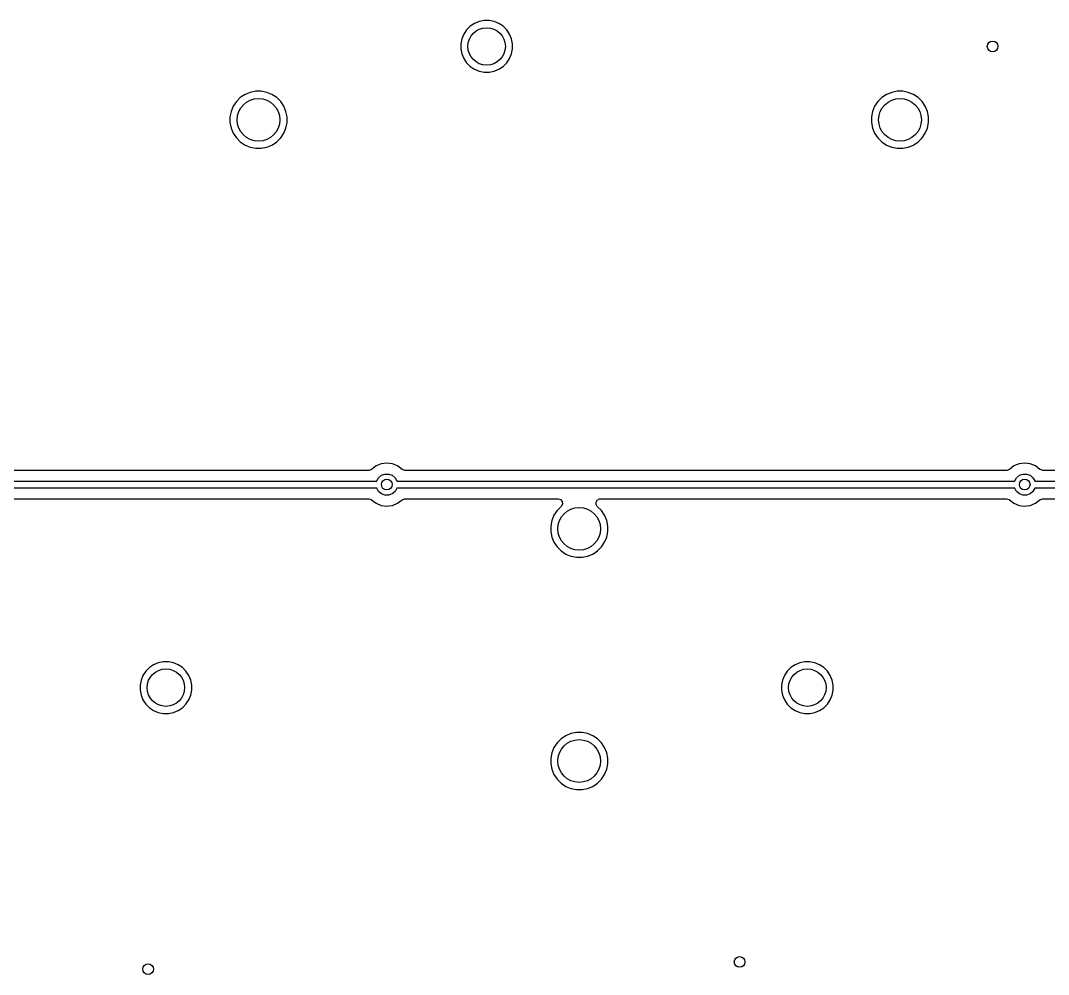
# Model space of a CAD drawing. Extents: x 0.7 to 11, y -6.1 to -1.6.
# Drawn here: x 7.399 to 8.534, y -3.758 to -2.704 of the extents above; entities that cross this region are included whole.
import ezdxf

# ---------------------------------------------------------------- set-up
doc = ezdxf.new("R2010")
doc.units = 0
doc.header["$MEASUREMENT"] = 0
doc.layers.add('BLACK', color=7, linetype='CONTINUOUS')

msp = doc.modelspace()

# ---------------------------------------------------------------- linework, layer by layer
at = {"layer": 'BLACK', "linetype": 'CONTINUOUS'}
for p, q in [((7.8952, -2.7101), (7.8912, -2.7141)), ((7.8999, -2.707), (7.8952, -2.7101)), ((7.8952, -2.7101), (7.8952, -2.7101)), ((7.9051, -2.7048), (7.8999, -2.707)), ((7.8999, -2.707), (7.8999, -2.707)), ((7.9106, -2.7037), (7.9051, -2.7048)), ((7.9051, -2.7048), (7.9051, -2.7048)), ((7.9162, -2.7037), (7.9106, -2.7037)), ((7.9106, -2.7037), (7.9106, -2.7037)), ((7.9217, -2.7048), (7.9162, -2.7037)), ((7.9162, -2.7037), (7.9162, -2.7037)), ((7.9269, -2.707), (7.9217, -2.7048)), ((7.9217, -2.7048), (7.9217, -2.7048)), ((7.9316, -2.7101), (7.9269, -2.707)), ((7.9269, -2.707), (7.9269, -2.707)), ((7.9356, -2.7141), (7.9316, -2.7101)), ((7.9316, -2.7101), (7.9316, -2.7101)), ((7.8859, -2.724), (7.8848, -2.7295)), ((7.8881, -2.7188), (7.8859, -2.724)), ((7.8859, -2.724), (7.8859, -2.724)), ((7.8912, -2.7141), (7.8881, -2.7188)), ((7.8881, -2.7188), (7.8881, -2.7188)), ((7.8912, -2.7141), (7.8912, -2.7141)), ((7.9387, -2.7188), (7.9356, -2.7141)), ((7.9356, -2.7141), (7.9356, -2.7141)), ((7.9409, -2.724), (7.9387, -2.7188)), ((7.9387, -2.7188), (7.9387, -2.7188)), ((7.9387, -2.7188), (7.9387, -2.7188)), ((7.9419, -2.7295), (7.9409, -2.724)), ((7.9409, -2.724), (7.9409, -2.724)), ((7.9409, -2.724), (7.9409, -2.724)), ((7.8848, -2.7295), (7.8848, -2.7295)), ((7.8848, -2.7295), (7.8848, -2.7351)), ((7.8848, -2.7351), (7.8848, -2.7351)), ((7.8848, -2.7351), (7.8848, -2.7351)), ((7.8848, -2.7351), (7.8859, -2.7406)), ((7.9409, -2.7406), (7.9419, -2.7351)), ((7.9419, -2.7351), (7.9419, -2.7295)), ((7.9419, -2.7295), (7.9419, -2.7295)), ((7.9419, -2.7351), (7.9419, -2.7351)), ((7.8859, -2.7406), (7.8859, -2.7406)), ((7.8859, -2.7406), (7.8881, -2.7458)), ((7.8881, -2.7458), (7.8881, -2.7458)), ((7.8881, -2.7458), (7.8912, -2.7505)), ((7.9356, -2.7505), (7.9387, -2.7458)), ((7.9387, -2.7458), (7.9409, -2.7406)), ((7.8912, -2.7505), (7.8912, -2.7505)), ((7.8912, -2.7505), (7.8952, -2.7545)), ((7.8952, -2.7545), (7.8952, -2.7545)), ((7.8952, -2.7545), (7.8999, -2.7576)), ((7.8999, -2.7576), (7.8999, -2.7576)), ((7.8999, -2.7576), (7.8999, -2.7576)), ((7.8999, -2.7576), (7.9051, -2.7597)), ((7.9217, -2.7597), (7.9269, -2.7576)), ((7.9269, -2.7576), (7.9316, -2.7545)), ((7.9316, -2.7545), (7.9356, -2.7505)), ((7.9051, -2.7597), (7.9051, -2.7597)), ((7.9051, -2.7597), (7.9051, -2.7597)), ((7.9051, -2.7597), (7.9106, -2.7608)), ((7.9106, -2.7608), (7.9106, -2.7608)), ((7.9106, -2.7608), (7.9162, -2.7608)), ((7.9162, -2.7608), (7.9199, -2.7601)), ((7.9199, -2.7601), (7.9217, -2.7597)), ((7.6583, -2.7819), (7.6522, -2.7831)), ((7.6645, -2.7819), (7.6583, -2.7819)), ((7.6583, -2.7819), (7.6583, -2.7819)), ((7.6706, -2.7831), (7.6645, -2.7819)), ((7.6645, -2.7819), (7.6645, -2.7819)), ((8.367, -2.7819), (8.3609, -2.7831)), ((8.3732, -2.7819), (8.367, -2.7819)), ((8.367, -2.7819), (8.367, -2.7819)), ((8.3793, -2.7831), (8.3732, -2.7819)), ((8.3732, -2.7819), (8.3732, -2.7819)), ((7.6369, -2.7933), (7.6335, -2.7985)), ((7.6413, -2.7889), (7.6369, -2.7933)), ((7.6369, -2.7933), (7.6369, -2.7933)), ((7.6465, -2.7855), (7.6413, -2.7889)), ((7.6413, -2.7889), (7.6413, -2.7889)), ((7.6522, -2.7831), (7.6465, -2.7855)), ((7.6465, -2.7855), (7.6465, -2.7855)), ((7.6522, -2.7831), (7.6522, -2.7831)), ((7.6763, -2.7855), (7.6706, -2.7831)), ((7.6706, -2.7831), (7.6706, -2.7831)), ((7.6815, -2.7889), (7.6763, -2.7855)), ((7.6763, -2.7855), (7.6763, -2.7855)), ((7.6859, -2.7933), (7.6815, -2.7889)), ((7.6815, -2.7889), (7.6815, -2.7889)), ((7.6893, -2.7985), (7.6859, -2.7933)), ((7.6859, -2.7933), (7.6859, -2.7933)), ((8.3456, -2.7933), (8.3421, -2.7985)), ((8.35, -2.7889), (8.3456, -2.7933)), ((8.3456, -2.7933), (8.3456, -2.7933)), ((8.3552, -2.7855), (8.35, -2.7889)), ((8.35, -2.7889), (8.35, -2.7889)), ((8.3609, -2.7831), (8.3552, -2.7855)), ((8.3552, -2.7855), (8.3552, -2.7855)), ((8.3609, -2.7831), (8.3609, -2.7831)), ((8.385, -2.7855), (8.3793, -2.7831)), ((8.3793, -2.7831), (8.3793, -2.7831)), ((8.3902, -2.7889), (8.385, -2.7855)), ((8.385, -2.7855), (8.385, -2.7855)), ((8.3946, -2.7933), (8.3902, -2.7889)), ((8.3902, -2.7889), (8.3902, -2.7889)), ((8.398, -2.7985), (8.3946, -2.7933)), ((8.3946, -2.7933), (8.3946, -2.7933)), ((7.6311, -2.8042), (7.6299, -2.8103)), ((7.6335, -2.7985), (7.6311, -2.8042)), ((7.6311, -2.8042), (7.6311, -2.8042)), ((7.6335, -2.7985), (7.6335, -2.7985)), ((7.6917, -2.8042), (7.6893, -2.7985)), ((7.6893, -2.7985), (7.6893, -2.7985)), ((7.6929, -2.8103), (7.6917, -2.8042)), ((7.6917, -2.8042), (7.6917, -2.8042)), ((7.6917, -2.8042), (7.6917, -2.8042)), ((8.3398, -2.8042), (8.3386, -2.8103)), ((8.3421, -2.7985), (8.3398, -2.8042)), ((8.3398, -2.8042), (8.3398, -2.8042)), ((8.3421, -2.7985), (8.3421, -2.7985)), ((8.4004, -2.8042), (8.398, -2.7985)), ((8.398, -2.7985), (8.398, -2.7985)), ((8.4016, -2.8103), (8.4004, -2.8042)), ((8.4004, -2.8042), (8.4004, -2.8042)), ((8.4004, -2.8042), (8.4004, -2.8042)), ((7.6299, -2.8103), (7.6299, -2.8165)), ((7.6929, -2.8165), (7.6929, -2.8103)), ((7.6929, -2.8103), (7.6929, -2.8103)), ((7.6929, -2.8103), (7.6929, -2.8103)), ((8.3386, -2.8103), (8.3386, -2.8165)), ((8.4016, -2.8165), (8.4016, -2.8103)), ((8.4016, -2.8103), (8.4016, -2.8103)), ((8.4016, -2.8103), (8.4016, -2.8103)), ((7.6299, -2.8165), (7.6311, -2.8226)), ((7.6311, -2.8226), (7.6311, -2.8226)), ((7.6311, -2.8226), (7.6335, -2.8283)), ((7.6893, -2.8283), (7.6917, -2.8226)), ((7.6917, -2.8226), (7.6929, -2.8165)), ((8.3386, -2.8165), (8.3398, -2.8226)), ((8.3398, -2.8226), (8.3398, -2.8226)), ((8.3398, -2.8226), (8.3421, -2.8283)), ((8.398, -2.8283), (8.4004, -2.8226)), ((8.4004, -2.8226), (8.4016, -2.8165)), ((7.6335, -2.8283), (7.6335, -2.8283)), ((7.6335, -2.8283), (7.6369, -2.8335)), ((7.6369, -2.8335), (7.6369, -2.8335)), ((7.6369, -2.8335), (7.6413, -2.8379)), ((7.6413, -2.8379), (7.6465, -2.8413)), ((7.6768, -2.841), (7.6815, -2.8379)), ((7.6815, -2.8379), (7.6859, -2.8335)), ((7.6815, -2.8379), (7.6815, -2.8379)), ((7.6859, -2.8335), (7.6893, -2.8283)), ((7.6859, -2.8335), (7.6859, -2.8335)), ((8.3421, -2.8283), (8.3421, -2.8283)), ((8.3421, -2.8283), (8.3456, -2.8335)), ((8.3456, -2.8335), (8.3456, -2.8335)), ((8.3456, -2.8335), (8.35, -2.8379)), ((8.35, -2.8379), (8.3552, -2.8413)), ((8.3854, -2.841), (8.3902, -2.8379)), ((8.3902, -2.8379), (8.3946, -2.8335)), ((8.3902, -2.8379), (8.3902, -2.8379)), ((8.3946, -2.8335), (8.398, -2.8283)), ((8.3946, -2.8335), (8.3946, -2.8335)), ((7.6465, -2.8413), (7.6465, -2.8413)), ((7.6465, -2.8413), (7.6522, -2.8437)), ((7.6522, -2.8437), (7.6522, -2.8437)), ((7.6522, -2.8437), (7.6583, -2.8449)), ((7.6583, -2.8449), (7.6583, -2.8449)), ((7.6583, -2.8449), (7.6583, -2.8449)), ((7.6583, -2.8449), (7.6645, -2.8449)), ((7.6645, -2.8449), (7.6706, -2.8437)), ((7.6645, -2.8449), (7.6645, -2.8449)), ((7.6706, -2.8437), (7.6763, -2.8413)), ((7.6763, -2.8413), (7.6768, -2.841)), ((8.3552, -2.8413), (8.3552, -2.8413)), ((8.3552, -2.8413), (8.3609, -2.8437)), ((8.3609, -2.8437), (8.3609, -2.8437)), ((8.3609, -2.8437), (8.367, -2.8449)), ((8.367, -2.8449), (8.367, -2.8449)), ((8.367, -2.8449), (8.367, -2.8449)), ((8.367, -2.8449), (8.3732, -2.8449)), ((8.3732, -2.8449), (8.3793, -2.8437)), ((8.3732, -2.8449), (8.3732, -2.8449)), ((8.3793, -2.8437), (8.385, -2.8413)), ((8.385, -2.8413), (8.3854, -2.841)), ((7.7832, -3.2008), (7.1144, -3.2008)), ((7.7836, -3.2008), (7.7832, -3.2008)), ((7.7862, -3.1998), (7.7836, -3.2008)), ((7.7863, -3.1997), (7.7862, -3.1998)), ((7.7912, -3.1959), (7.7863, -3.1997)), ((7.7863, -3.1997), (7.7863, -3.1997)), ((7.797, -3.1935), (7.7912, -3.1959)), ((7.7912, -3.1959), (7.7912, -3.1959)), ((7.8031, -3.1927), (7.797, -3.1935)), ((7.797, -3.1935), (7.797, -3.1935)), ((7.8093, -3.1935), (7.8031, -3.1927)), ((7.8031, -3.1927), (7.8031, -3.1927)), ((7.8151, -3.1959), (7.8093, -3.1935)), ((7.8093, -3.1935), (7.8093, -3.1935)), ((7.82, -3.1997), (7.8151, -3.1959)), ((7.8201, -3.1998), (7.82, -3.1997)), ((7.82, -3.1997), (7.82, -3.1997)), ((7.8205, -3.2), (7.8201, -3.1998)), ((7.8231, -3.2008), (7.8205, -3.2)), ((8.4879, -3.2008), (7.8231, -3.2008)), ((8.4883, -3.2008), (8.4879, -3.2008)), ((8.4909, -3.1998), (8.4883, -3.2008)), ((8.491, -3.1997), (8.4909, -3.1998)), ((8.496, -3.1959), (8.491, -3.1997)), ((8.491, -3.1997), (8.491, -3.1997)), ((8.5017, -3.1935), (8.496, -3.1959)), ((8.496, -3.1959), (8.496, -3.1959)), ((8.5079, -3.1927), (8.5017, -3.1935)), ((8.5017, -3.1935), (8.5017, -3.1935)), ((8.514, -3.1935), (8.5079, -3.1927)), ((8.5079, -3.1927), (8.5079, -3.1927)), ((8.5198, -3.1959), (8.514, -3.1935)), ((8.514, -3.1935), (8.514, -3.1935)), ((8.5247, -3.1997), (8.5198, -3.1959)), ((8.5248, -3.1998), (8.5247, -3.1997)), ((8.5247, -3.1997), (8.5247, -3.1997)), ((8.5252, -3.2), (8.5248, -3.1998)), ((8.5278, -3.2008), (8.5252, -3.2)), ((9.2005, -3.2008), (8.5278, -3.2008)), ((7.1056, -3.2127), (7.792, -3.2126)), ((7.792, -3.2126), (7.7921, -3.2125)), ((7.7921, -3.2125), (7.7941, -3.2089)), ((7.7941, -3.2089), (7.7972, -3.2063)), ((7.7972, -3.2063), (7.8011, -3.2049)), ((7.8011, -3.2049), (7.8052, -3.2049)), ((7.8052, -3.2049), (7.8091, -3.2063)), ((7.8091, -3.2063), (7.8122, -3.2089)), ((7.8122, -3.2089), (7.8142, -3.2125)), ((7.8142, -3.2125), (7.8143, -3.2127)), ((7.8143, -3.2127), (8.4968, -3.2126)), ((8.4968, -3.2125), (8.4988, -3.2089)), ((8.4968, -3.2126), (8.4968, -3.2125)), ((8.4988, -3.2089), (8.502, -3.2063)), ((8.502, -3.2063), (8.5058, -3.2049)), ((8.5058, -3.2049), (8.5099, -3.2049)), ((8.5099, -3.2049), (8.5138, -3.2063)), ((8.5138, -3.2063), (8.5169, -3.2089)), ((8.5169, -3.2089), (8.519, -3.2125)), ((8.519, -3.2125), (8.519, -3.2127)), ((8.519, -3.2127), (9.2094, -3.2126)), ((7.792, -3.2204), (7.1056, -3.2205)), ((7.7921, -3.2206), (7.792, -3.2204)), ((7.7941, -3.2241), (7.7921, -3.2206)), ((7.7972, -3.2268), (7.7941, -3.2241)), ((7.8122, -3.2241), (7.8091, -3.2268)), ((7.8142, -3.2206), (7.8122, -3.2241)), ((7.8143, -3.2205), (7.8142, -3.2206)), ((8.4967, -3.2204), (7.8143, -3.2205)), ((8.4968, -3.2206), (8.4967, -3.2204)), ((8.4988, -3.2241), (8.4968, -3.2206)), ((8.502, -3.2268), (8.4988, -3.2241)), ((8.5169, -3.2241), (8.5138, -3.2268)), ((8.519, -3.2206), (8.5169, -3.2241)), ((9.2093, -3.2204), (8.519, -3.2205)), ((8.519, -3.2205), (8.519, -3.2206)), ((7.3304, -3.2323), (7.7832, -3.2323)), ((7.7832, -3.2323), (7.7858, -3.2331)), ((7.7858, -3.2331), (7.7862, -3.2333)), ((7.7862, -3.2333), (7.7863, -3.2334)), ((7.7863, -3.2334), (7.7863, -3.2334)), ((7.7863, -3.2334), (7.7912, -3.2372)), ((7.8011, -3.2282), (7.7972, -3.2268)), ((7.8052, -3.2282), (7.8011, -3.2282)), ((7.8091, -3.2268), (7.8052, -3.2282)), ((7.8151, -3.2372), (7.82, -3.2334)), ((7.82, -3.2334), (7.8201, -3.2333)), ((7.82, -3.2334), (7.82, -3.2334)), ((7.8201, -3.2333), (7.8227, -3.2323)), ((7.8227, -3.2323), (7.8231, -3.2323)), ((7.8231, -3.2323), (7.9925, -3.2323)), ((7.9925, -3.2323), (7.9951, -3.2331)), ((7.9951, -3.2331), (7.9969, -3.2352)), ((7.9969, -3.2352), (7.9973, -3.2379)), ((8.0343, -3.2359), (8.0357, -3.2336)), ((8.0344, -3.2387), (8.0343, -3.2359)), ((8.0357, -3.2336), (8.0382, -3.2324)), ((8.0382, -3.2324), (8.039, -3.2323)), ((8.039, -3.2323), (8.4879, -3.2323)), ((8.4879, -3.2323), (8.4906, -3.2331)), ((8.4906, -3.2331), (8.4909, -3.2333)), ((8.4909, -3.2333), (8.491, -3.2334)), ((8.491, -3.2334), (8.491, -3.2334)), ((8.491, -3.2334), (8.496, -3.2372)), ((8.5058, -3.2282), (8.502, -3.2268)), ((8.5099, -3.2282), (8.5058, -3.2282)), ((8.5138, -3.2268), (8.5099, -3.2282)), ((8.5198, -3.2372), (8.5247, -3.2334)), ((8.5247, -3.2334), (8.5248, -3.2333)), ((8.5247, -3.2334), (8.5247, -3.2334)), ((8.5248, -3.2333), (8.5274, -3.2323)), ((8.5274, -3.2323), (8.5278, -3.2323)), ((8.5278, -3.2323), (8.7011, -3.2323)), ((7.7912, -3.2372), (7.797, -3.2396)), ((7.797, -3.2396), (7.8001, -3.24)), ((7.8001, -3.24), (7.8031, -3.2404)), ((7.8031, -3.2404), (7.8052, -3.2401)), ((7.8031, -3.2404), (7.8031, -3.2404)), ((7.8031, -3.2404), (7.8031, -3.2404)), ((7.8052, -3.2401), (7.8093, -3.2396)), ((7.8093, -3.2396), (7.8151, -3.2372)), ((7.9913, -3.2453), (7.9878, -3.2504)), ((7.9958, -3.2407), (7.9913, -3.2453)), ((7.9913, -3.2453), (7.9913, -3.2453)), ((7.9961, -3.2404), (7.9958, -3.2407)), ((7.9958, -3.2407), (7.9958, -3.2407)), ((7.9973, -3.2379), (7.9961, -3.2404)), ((8.0357, -3.2406), (8.0344, -3.2387)), ((8.0357, -3.2407), (8.0357, -3.2406)), ((8.0402, -3.2453), (8.0357, -3.2407)), ((8.0437, -3.2504), (8.0402, -3.2453)), ((8.0402, -3.2453), (8.0402, -3.2453)), ((8.496, -3.2372), (8.5017, -3.2396)), ((8.5017, -3.2396), (8.5048, -3.24)), ((8.5048, -3.24), (8.5079, -3.2404)), ((8.5079, -3.2404), (8.5099, -3.2401)), ((8.5079, -3.2404), (8.5079, -3.2404)), ((8.5079, -3.2404), (8.5079, -3.2404)), ((8.5099, -3.2401), (8.514, -3.2396)), ((8.514, -3.2396), (8.5198, -3.2372)), ((7.9854, -3.2562), (7.9842, -3.2623)), ((7.9878, -3.2504), (7.9854, -3.2562)), ((7.9854, -3.2562), (7.9854, -3.2562)), ((7.9878, -3.2504), (7.9878, -3.2504)), ((8.0461, -3.2562), (8.0437, -3.2504)), ((8.0437, -3.2504), (8.0437, -3.2504)), ((8.0473, -3.2623), (8.0461, -3.2562)), ((8.0461, -3.2562), (8.0461, -3.2562)), ((8.0461, -3.2562), (8.0461, -3.2562)), ((7.9842, -3.2623), (7.9842, -3.2685)), ((7.9842, -3.2685), (7.9854, -3.2745)), ((8.0461, -3.2745), (8.0473, -3.2685)), ((8.0473, -3.2685), (8.0473, -3.2623)), ((8.0473, -3.2623), (8.0473, -3.2623)), ((8.0473, -3.2623), (8.0473, -3.2623)), ((7.9854, -3.2745), (7.9854, -3.2745)), ((7.9854, -3.2745), (7.9878, -3.2803)), ((7.9878, -3.2803), (7.9878, -3.2803)), ((7.9878, -3.2803), (7.9913, -3.2854)), ((8.0402, -3.2854), (8.0437, -3.2803)), ((8.0437, -3.2803), (8.0461, -3.2745)), ((7.9913, -3.2854), (7.9913, -3.2854)), ((7.9913, -3.2854), (7.9957, -3.2898)), ((7.9957, -3.2898), (7.9957, -3.2898)), ((7.9957, -3.2898), (8.0008, -3.2933)), ((8.0307, -3.2933), (8.0358, -3.2898)), ((8.0358, -3.2898), (8.0402, -3.2854)), ((8.0008, -3.2933), (8.0008, -3.2933)), ((8.0008, -3.2933), (8.0066, -3.2957)), ((8.0066, -3.2957), (8.0066, -3.2957)), ((8.0066, -3.2957), (8.0126, -3.2969)), ((8.0126, -3.2969), (8.0126, -3.2969)), ((8.0126, -3.2969), (8.0126, -3.2969)), ((8.0126, -3.2969), (8.0189, -3.2969)), ((8.0189, -3.2969), (8.0249, -3.2957)), ((8.0189, -3.2969), (8.0189, -3.2969)), ((8.0249, -3.2957), (8.0307, -3.2933)), ((7.5455, -3.4156), (7.5408, -3.4188)), ((7.5507, -3.4135), (7.5455, -3.4156)), ((7.5455, -3.4156), (7.5455, -3.4156)), ((7.5562, -3.4124), (7.5507, -3.4135)), ((7.5507, -3.4135), (7.5507, -3.4135)), ((7.5619, -3.4124), (7.5562, -3.4124)), ((7.5562, -3.4124), (7.5562, -3.4124)), ((7.5674, -3.4135), (7.5619, -3.4124)), ((7.5619, -3.4124), (7.5619, -3.4124)), ((7.5726, -3.4156), (7.5674, -3.4135)), ((7.5674, -3.4135), (7.5674, -3.4135)), ((7.5773, -3.4188), (7.5726, -3.4156)), ((7.5726, -3.4156), (7.5726, -3.4156)), ((8.2542, -3.4156), (8.2495, -3.4188)), ((8.2594, -3.4135), (8.2542, -3.4156)), ((8.2542, -3.4156), (8.2542, -3.4156)), ((8.2649, -3.4124), (8.2594, -3.4135)), ((8.2594, -3.4135), (8.2594, -3.4135)), ((8.2705, -3.4124), (8.2649, -3.4124)), ((8.2649, -3.4124), (8.2649, -3.4124)), ((8.276, -3.4135), (8.2705, -3.4124)), ((8.2705, -3.4124), (8.2705, -3.4124)), ((8.2812, -3.4156), (8.276, -3.4135)), ((8.276, -3.4135), (8.276, -3.4135)), ((8.2859, -3.4188), (8.2812, -3.4156)), ((8.2812, -3.4156), (8.2812, -3.4156)), ((7.5337, -3.4274), (7.5316, -3.4326)), ((7.5369, -3.4227), (7.5337, -3.4274)), ((7.5337, -3.4274), (7.5337, -3.4274)), ((7.5408, -3.4188), (7.5369, -3.4227)), ((7.5369, -3.4227), (7.5369, -3.4227)), ((7.5408, -3.4188), (7.5408, -3.4188)), ((7.5812, -3.4227), (7.5773, -3.4188)), ((7.5773, -3.4188), (7.5773, -3.4188)), ((7.5844, -3.4274), (7.5812, -3.4227)), ((7.5812, -3.4227), (7.5812, -3.4227)), ((7.5865, -3.4326), (7.5844, -3.4274)), ((7.5844, -3.4274), (7.5844, -3.4274)), ((7.5844, -3.4274), (7.5844, -3.4274)), ((8.2424, -3.4274), (8.2403, -3.4326)), ((8.2455, -3.4227), (8.2424, -3.4274)), ((8.2424, -3.4274), (8.2424, -3.4274)), ((8.2495, -3.4188), (8.2455, -3.4227)), ((8.2455, -3.4227), (8.2455, -3.4227)), ((8.2495, -3.4188), (8.2495, -3.4188)), ((8.2899, -3.4227), (8.2859, -3.4188)), ((8.2859, -3.4188), (8.2859, -3.4188)), ((8.293, -3.4274), (8.2899, -3.4227)), ((8.2899, -3.4227), (8.2899, -3.4227)), ((8.2952, -3.4326), (8.293, -3.4274)), ((8.293, -3.4274), (8.293, -3.4274)), ((8.293, -3.4274), (8.293, -3.4274)), ((7.5316, -3.4326), (7.5305, -3.4381)), ((7.5305, -3.4381), (7.5305, -3.4381)), ((7.5305, -3.4381), (7.5305, -3.4438)), ((7.5316, -3.4326), (7.5316, -3.4326)), ((7.5876, -3.4381), (7.5865, -3.4326)), ((7.5865, -3.4326), (7.5865, -3.4326)), ((7.5865, -3.4326), (7.5865, -3.4326)), ((7.5876, -3.4438), (7.5876, -3.4381)), ((7.5876, -3.4381), (7.5876, -3.4381)), ((8.2403, -3.4326), (8.2392, -3.4381)), ((8.2392, -3.4381), (8.2392, -3.4381)), ((8.2392, -3.4381), (8.2392, -3.4438)), ((8.2403, -3.4326), (8.2403, -3.4326)), ((8.2963, -3.4381), (8.2952, -3.4326)), ((8.2952, -3.4326), (8.2952, -3.4326)), ((8.2952, -3.4326), (8.2952, -3.4326)), ((8.2963, -3.4438), (8.2963, -3.4381)), ((8.2963, -3.4381), (8.2963, -3.4381)), ((7.5305, -3.4438), (7.5305, -3.4438)), ((7.5305, -3.4438), (7.5305, -3.4438)), ((7.5305, -3.4438), (7.5316, -3.4493)), ((7.5316, -3.4493), (7.5316, -3.4493)), ((7.5316, -3.4493), (7.5337, -3.4545)), ((7.5844, -3.4545), (7.5865, -3.4493)), ((7.5865, -3.4493), (7.5876, -3.4438)), ((7.5876, -3.4438), (7.5876, -3.4438)), ((8.2392, -3.4438), (8.2392, -3.4438)), ((8.2392, -3.4438), (8.2392, -3.4438)), ((8.2392, -3.4438), (8.2403, -3.4493)), ((8.2403, -3.4493), (8.2403, -3.4493)), ((8.2403, -3.4493), (8.2424, -3.4545)), ((8.293, -3.4545), (8.2952, -3.4493)), ((8.2952, -3.4493), (8.2963, -3.4438)), ((8.2963, -3.4438), (8.2963, -3.4438)), ((7.5337, -3.4545), (7.5337, -3.4545)), ((7.5337, -3.4545), (7.5369, -3.4592)), ((7.5369, -3.4592), (7.5369, -3.4592)), ((7.5369, -3.4592), (7.5408, -3.4631)), ((7.5408, -3.4631), (7.5408, -3.4631)), ((7.5408, -3.4631), (7.5455, -3.4663)), ((7.5726, -3.4663), (7.5773, -3.4631)), ((7.5773, -3.4631), (7.5812, -3.4592)), ((7.5812, -3.4592), (7.5844, -3.4545)), ((8.2424, -3.4545), (8.2424, -3.4545)), ((8.2424, -3.4545), (8.2455, -3.4592)), ((8.2455, -3.4592), (8.2455, -3.4592)), ((8.2455, -3.4592), (8.2495, -3.4631)), ((8.2495, -3.4631), (8.2495, -3.4631)), ((8.2495, -3.4631), (8.2542, -3.4663)), ((8.2812, -3.4663), (8.2859, -3.4631)), ((8.2859, -3.4631), (8.2899, -3.4592)), ((8.2899, -3.4592), (8.293, -3.4545)), ((7.5455, -3.4663), (7.5455, -3.4663)), ((7.5455, -3.4663), (7.5455, -3.4663)), ((7.5455, -3.4663), (7.5507, -3.4684)), ((7.5507, -3.4684), (7.5507, -3.4684)), ((7.5507, -3.4684), (7.5507, -3.4684)), ((7.5507, -3.4684), (7.5562, -3.4695)), ((7.5562, -3.4695), (7.5562, -3.4695)), ((7.5562, -3.4695), (7.5619, -3.4695)), ((7.5619, -3.4695), (7.5656, -3.4688)), ((7.5656, -3.4688), (7.5674, -3.4684)), ((7.5674, -3.4684), (7.5726, -3.4663)), ((8.2542, -3.4663), (8.2542, -3.4663)), ((8.2542, -3.4663), (8.2542, -3.4663)), ((8.2542, -3.4663), (8.2594, -3.4684)), ((8.2594, -3.4684), (8.2594, -3.4684)), ((8.2594, -3.4684), (8.2594, -3.4684)), ((8.2594, -3.4684), (8.2649, -3.4695)), ((8.2649, -3.4695), (8.2649, -3.4695)), ((8.2649, -3.4695), (8.2705, -3.4695)), ((8.2705, -3.4695), (8.2742, -3.4688)), ((8.2742, -3.4688), (8.276, -3.4684)), ((8.276, -3.4684), (8.2812, -3.4663)), ((7.9957, -3.4976), (7.9913, -3.502)), ((8.0008, -3.4941), (7.9957, -3.4976)), ((7.9957, -3.4976), (7.9957, -3.4976)), ((8.0066, -3.4917), (8.0008, -3.4941)), ((8.0008, -3.4941), (8.0008, -3.4941)), ((8.0126, -3.4905), (8.0066, -3.4917)), ((8.0066, -3.4917), (8.0066, -3.4917)), ((8.0189, -3.4905), (8.0126, -3.4905)), ((8.0126, -3.4905), (8.0126, -3.4905)), ((8.0249, -3.4917), (8.0189, -3.4905)), ((8.0189, -3.4905), (8.0189, -3.4905)), ((8.0307, -3.4941), (8.0249, -3.4917)), ((8.0249, -3.4917), (8.0249, -3.4917)), ((8.0358, -3.4976), (8.0307, -3.4941)), ((8.0307, -3.4941), (8.0307, -3.4941)), ((8.0402, -3.502), (8.0358, -3.4976)), ((8.0358, -3.4976), (8.0358, -3.4976)), ((7.9878, -3.5071), (7.9854, -3.5129)), ((7.9913, -3.502), (7.9878, -3.5071)), ((7.9878, -3.5071), (7.9878, -3.5071)), ((7.9913, -3.502), (7.9913, -3.502)), ((8.0437, -3.5071), (8.0402, -3.502)), ((8.0402, -3.502), (8.0402, -3.502)), ((8.0461, -3.5129), (8.0437, -3.5071)), ((8.0437, -3.5071), (8.0437, -3.5071)), ((7.9854, -3.5129), (7.9842, -3.5189)), ((7.9842, -3.5189), (7.9842, -3.5252)), ((7.9854, -3.5129), (7.9854, -3.5129)), ((8.0473, -3.5189), (8.0461, -3.5129)), ((8.0461, -3.5129), (8.0461, -3.5129)), ((8.0461, -3.5129), (8.0461, -3.5129)), ((8.0473, -3.5252), (8.0473, -3.5189)), ((8.0473, -3.5189), (8.0473, -3.5189)), ((8.0473, -3.5189), (8.0473, -3.5189)), ((7.9842, -3.5252), (7.9854, -3.5312)), ((7.9854, -3.5312), (7.9854, -3.5312)), ((7.9854, -3.5312), (7.9878, -3.537)), ((8.0437, -3.537), (8.0461, -3.5312)), ((8.0461, -3.5312), (8.0473, -3.5252)), ((7.9878, -3.537), (7.9878, -3.537)), ((7.9878, -3.537), (7.9913, -3.5421)), ((7.9913, -3.5421), (7.9913, -3.5421)), ((7.9913, -3.5421), (7.9957, -3.5465)), ((8.0358, -3.5465), (8.0402, -3.5421)), ((8.0402, -3.5421), (8.0437, -3.537)), ((7.9957, -3.5465), (7.9957, -3.5465)), ((7.9957, -3.5465), (8.0008, -3.55)), ((8.0008, -3.55), (8.0008, -3.55)), ((8.0008, -3.55), (8.0066, -3.5524)), ((8.0066, -3.5524), (8.0066, -3.5524)), ((8.0066, -3.5524), (8.0126, -3.5536)), ((8.0126, -3.5536), (8.0126, -3.5536)), ((8.0126, -3.5536), (8.0126, -3.5536)), ((8.0126, -3.5536), (8.0189, -3.5536)), ((8.0189, -3.5536), (8.0249, -3.5524)), ((8.0189, -3.5536), (8.0189, -3.5536)), ((8.0249, -3.5524), (8.0307, -3.55)), ((8.0307, -3.55), (8.0358, -3.5465))]:
    msp.add_line(p, q, dxfattribs=at)
at = {"layer": 'BLACK'}
for centre, radius in [((7.9134, -2.7323), 0.0207), ((8.4724, -2.7323), 0.00591), ((7.6614, -2.8134), 0.0236), ((8.3701, -2.8134), 0.0236), ((7.8031, -3.2165), 0.00591), ((8.5079, -3.2165), 0.00591), ((8.0157, -3.2654), 0.0236), ((7.5591, -3.4409), 0.0207), ((8.2677, -3.4409), 0.0207), ((8.0157, -3.522), 0.0236), ((7.5394, -3.752), 0.00591), ((8.1929, -3.7441), 0.00591)]:
    msp.add_circle(centre, radius, dxfattribs=at)

doc.saveas('drawing.dxf')
